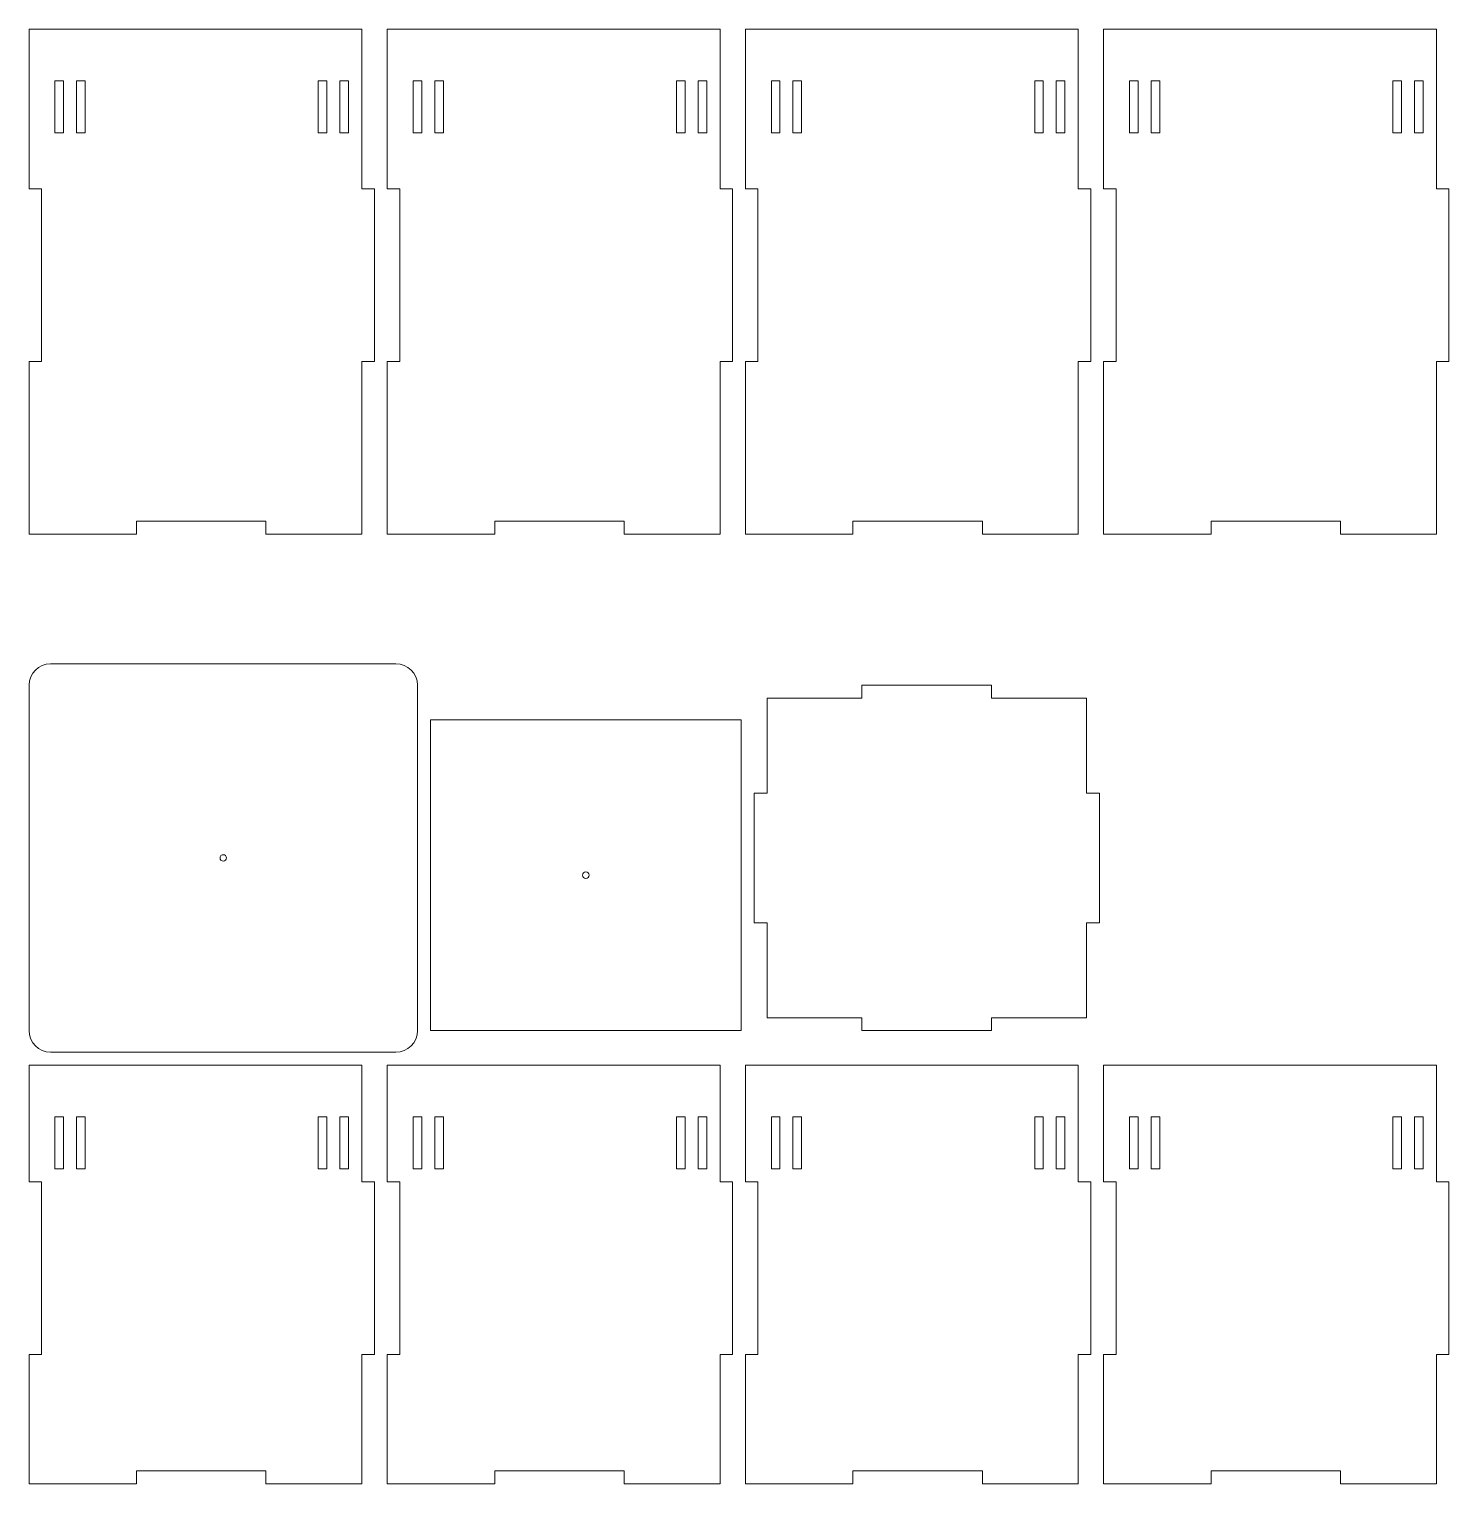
# Model space of a CAD drawing. Header units: millimetres. Extents: x -1461 to 1461, y -779 to 779.
# Drawn here: x 448.9 to 777.9, y 89.1 to 426.1 of the extents above; entities that cross this region are included whole.
import ezdxf

# ---------------------------------------------------------------- set-up
doc = ezdxf.new("R2010")
doc.units = ezdxf.units.MM
doc.header["$MEASUREMENT"] = 0
doc.layers.add('Camada 1', color=7, linetype='Continuous')

msp = doc.modelspace()

# ---------------------------------------------------------------- linework, layer by layer
at = {"layer": 'Camada 1', "color": 250, "lineweight": 20}
for points, knots in [([(448.8606, 309.0572), (448.8606, 309.0572), (473.748, 309.0572), (473.748, 309.0572), (473.748, 309.0572), (473.748, 309.0572), (473.748, 312.0572), (473.748, 312.0572), (473.748, 312.0572), (473.748, 312.0572), (503.7479, 312.0572), (503.7479, 312.0572), (503.7479, 312.0572), (503.7479, 312.0572), (503.7479, 309.0572), (503.7479, 309.0572), (503.7479, 309.0572), (503.7479, 309.0572), (525.973, 309.0572), (525.973, 309.0572), (525.973, 309.0572), (525.973, 309.0572), (525.973, 349.0572), (525.973, 349.0572), (525.973, 349.0572), (525.973, 349.0572), (528.8605, 349.0572), (528.8605, 349.0572), (528.8605, 349.0572), (528.8605, 349.0572), (528.8605, 389.0571), (528.8605, 389.0571), (528.8605, 389.0571), (528.8605, 389.0571), (525.973, 389.0571), (525.973, 389.0571), (525.973, 389.0571), (525.973, 389.0571), (525.973, 426.0571), (525.973, 426.0571), (525.973, 426.0571), (525.973, 426.0571), (448.8606, 426.0571), (448.8606, 426.0571), (448.8606, 426.0571), (448.8606, 426.0571), (448.8606, 389.0571), (448.8606, 389.0571), (448.8606, 389.0571), (448.8606, 389.0571), (451.7481, 389.0571), (451.7481, 389.0571), (451.7481, 389.0571), (451.7481, 389.0571), (451.7481, 349.0572), (451.7481, 349.0572), (451.7481, 349.0572), (451.7481, 349.0572), (448.8606, 349.0572), (448.8606, 349.0572), (448.8606, 349.0572), (448.8606, 349.0572), (448.8606, 309.0572), (448.8606, 309.0572)], [0, 0, 0, 0, 0.05882353, 0.05882353, 0.05882353, 0.05882353, 0.11764706, 0.11764706, 0.11764706, 0.11764706, 0.17647059, 0.17647059, 0.17647059, 0.17647059, 0.23529412, 0.23529412, 0.23529412, 0.23529412, 0.29411765, 0.29411765, 0.29411765, 0.29411765, 0.35294118, 0.35294118, 0.35294118, 0.35294118, 0.41176471, 0.41176471, 0.41176471, 0.41176471, 0.47058824, 0.47058824, 0.47058824, 0.47058824, 0.52941176, 0.52941176, 0.52941176, 0.52941176, 0.58823529, 0.58823529, 0.58823529, 0.58823529, 0.64705882, 0.64705882, 0.64705882, 0.64705882, 0.70588235, 0.70588235, 0.70588235, 0.70588235, 0.76470588, 0.76470588, 0.76470588, 0.76470588, 0.82352941, 0.82352941, 0.82352941, 0.82352941, 0.88235294, 0.88235294, 0.88235294, 0.88235294, 1, 1, 1, 1]), ([(531.8605, 309.0572), (531.8605, 309.0572), (556.7479, 309.0572), (556.7479, 309.0572), (556.7479, 309.0572), (556.7479, 309.0572), (556.7479, 312.0572), (556.7479, 312.0572), (556.7479, 312.0572), (556.7479, 312.0572), (586.7478, 312.0572), (586.7478, 312.0572), (586.7478, 312.0572), (586.7478, 312.0572), (586.7478, 309.0572), (586.7478, 309.0572), (586.7478, 309.0572), (586.7478, 309.0572), (608.9729, 309.0572), (608.9729, 309.0572), (608.9729, 309.0572), (608.9729, 309.0572), (608.9729, 349.0572), (608.9729, 349.0572), (608.9729, 349.0572), (608.9729, 349.0572), (611.8604, 349.0572), (611.8604, 349.0572), (611.8604, 349.0572), (611.8604, 349.0572), (611.8604, 389.0571), (611.8604, 389.0571), (611.8604, 389.0571), (611.8604, 389.0571), (608.9729, 389.0571), (608.9729, 389.0571), (608.9729, 389.0571), (608.9729, 389.0571), (608.9729, 426.0571), (608.9729, 426.0571), (608.9729, 426.0571), (608.9729, 426.0571), (531.8605, 426.0571), (531.8605, 426.0571), (531.8605, 426.0571), (531.8605, 426.0571), (531.8605, 389.0571), (531.8605, 389.0571), (531.8605, 389.0571), (531.8605, 389.0571), (534.748, 389.0571), (534.748, 389.0571), (534.748, 389.0571), (534.748, 389.0571), (534.748, 349.0572), (534.748, 349.0572), (534.748, 349.0572), (534.748, 349.0572), (531.8605, 349.0572), (531.8605, 349.0572), (531.8605, 349.0572), (531.8605, 349.0572), (531.8605, 309.0572), (531.8605, 309.0572)], [0, 0, 0, 0, 0.05882353, 0.05882353, 0.05882353, 0.05882353, 0.11764706, 0.11764706, 0.11764706, 0.11764706, 0.17647059, 0.17647059, 0.17647059, 0.17647059, 0.23529412, 0.23529412, 0.23529412, 0.23529412, 0.29411765, 0.29411765, 0.29411765, 0.29411765, 0.35294118, 0.35294118, 0.35294118, 0.35294118, 0.41176471, 0.41176471, 0.41176471, 0.41176471, 0.47058824, 0.47058824, 0.47058824, 0.47058824, 0.52941176, 0.52941176, 0.52941176, 0.52941176, 0.58823529, 0.58823529, 0.58823529, 0.58823529, 0.64705882, 0.64705882, 0.64705882, 0.64705882, 0.70588235, 0.70588235, 0.70588235, 0.70588235, 0.76470588, 0.76470588, 0.76470588, 0.76470588, 0.82352941, 0.82352941, 0.82352941, 0.82352941, 0.88235294, 0.88235294, 0.88235294, 0.88235294, 1, 1, 1, 1]), ([(614.8604, 309.0572), (614.8604, 309.0572), (639.7478, 309.0572), (639.7478, 309.0572), (639.7478, 309.0572), (639.7478, 309.0572), (639.7478, 312.0572), (639.7478, 312.0572), (639.7478, 312.0572), (639.7478, 312.0572), (669.7477, 312.0572), (669.7477, 312.0572), (669.7477, 312.0572), (669.7477, 312.0572), (669.7477, 309.0572), (669.7477, 309.0572), (669.7477, 309.0572), (669.7477, 309.0572), (691.9728, 309.0572), (691.9728, 309.0572), (691.9728, 309.0572), (691.9728, 309.0572), (691.9728, 349.0572), (691.9728, 349.0572), (691.9728, 349.0572), (691.9728, 349.0572), (694.8603, 349.0572), (694.8603, 349.0572), (694.8603, 349.0572), (694.8603, 349.0572), (694.8603, 389.0571), (694.8603, 389.0571), (694.8603, 389.0571), (694.8603, 389.0571), (691.9728, 389.0571), (691.9728, 389.0571), (691.9728, 389.0571), (691.9728, 389.0571), (691.9728, 426.0571), (691.9728, 426.0571), (691.9728, 426.0571), (691.9728, 426.0571), (614.8604, 426.0571), (614.8604, 426.0571), (614.8604, 426.0571), (614.8604, 426.0571), (614.8604, 389.0571), (614.8604, 389.0571), (614.8604, 389.0571), (614.8604, 389.0571), (617.7479, 389.0571), (617.7479, 389.0571), (617.7479, 389.0571), (617.7479, 389.0571), (617.7479, 349.0572), (617.7479, 349.0572), (617.7479, 349.0572), (617.7479, 349.0572), (614.8604, 349.0572), (614.8604, 349.0572), (614.8604, 349.0572), (614.8604, 349.0572), (614.8604, 309.0572), (614.8604, 309.0572)], [0, 0, 0, 0, 0.05882353, 0.05882353, 0.05882353, 0.05882353, 0.11764706, 0.11764706, 0.11764706, 0.11764706, 0.17647059, 0.17647059, 0.17647059, 0.17647059, 0.23529412, 0.23529412, 0.23529412, 0.23529412, 0.29411765, 0.29411765, 0.29411765, 0.29411765, 0.35294118, 0.35294118, 0.35294118, 0.35294118, 0.41176471, 0.41176471, 0.41176471, 0.41176471, 0.47058824, 0.47058824, 0.47058824, 0.47058824, 0.52941176, 0.52941176, 0.52941176, 0.52941176, 0.58823529, 0.58823529, 0.58823529, 0.58823529, 0.64705882, 0.64705882, 0.64705882, 0.64705882, 0.70588235, 0.70588235, 0.70588235, 0.70588235, 0.76470588, 0.76470588, 0.76470588, 0.76470588, 0.82352941, 0.82352941, 0.82352941, 0.82352941, 0.88235294, 0.88235294, 0.88235294, 0.88235294, 1, 1, 1, 1]), ([(697.8603, 309.0572), (697.8603, 309.0572), (722.7477, 309.0572), (722.7477, 309.0572), (722.7477, 309.0572), (722.7477, 309.0572), (722.7477, 312.0572), (722.7477, 312.0572), (722.7477, 312.0572), (722.7477, 312.0572), (752.7476, 312.0572), (752.7476, 312.0572), (752.7476, 312.0572), (752.7476, 312.0572), (752.7476, 309.0572), (752.7476, 309.0572), (752.7476, 309.0572), (752.7476, 309.0572), (774.9727, 309.0572), (774.9727, 309.0572), (774.9727, 309.0572), (774.9727, 309.0572), (774.9727, 349.0572), (774.9727, 349.0572), (774.9727, 349.0572), (774.9727, 349.0572), (777.8602, 349.0572), (777.8602, 349.0572), (777.8602, 349.0572), (777.8602, 349.0572), (777.8602, 389.0571), (777.8602, 389.0571), (777.8602, 389.0571), (777.8602, 389.0571), (774.9727, 389.0571), (774.9727, 389.0571), (774.9727, 389.0571), (774.9727, 389.0571), (774.9727, 426.0571), (774.9727, 426.0571), (774.9727, 426.0571), (774.9727, 426.0571), (697.8603, 426.0571), (697.8603, 426.0571), (697.8603, 426.0571), (697.8603, 426.0571), (697.8603, 389.0571), (697.8603, 389.0571), (697.8603, 389.0571), (697.8603, 389.0571), (700.7478, 389.0571), (700.7478, 389.0571), (700.7478, 389.0571), (700.7478, 389.0571), (700.7478, 349.0572), (700.7478, 349.0572), (700.7478, 349.0572), (700.7478, 349.0572), (697.8603, 349.0572), (697.8603, 349.0572), (697.8603, 349.0572), (697.8603, 349.0572), (697.8603, 309.0572), (697.8603, 309.0572)], [0, 0, 0, 0, 0.05882353, 0.05882353, 0.05882353, 0.05882353, 0.11764706, 0.11764706, 0.11764706, 0.11764706, 0.17647059, 0.17647059, 0.17647059, 0.17647059, 0.23529412, 0.23529412, 0.23529412, 0.23529412, 0.29411765, 0.29411765, 0.29411765, 0.29411765, 0.35294118, 0.35294118, 0.35294118, 0.35294118, 0.41176471, 0.41176471, 0.41176471, 0.41176471, 0.47058824, 0.47058824, 0.47058824, 0.47058824, 0.52941176, 0.52941176, 0.52941176, 0.52941176, 0.58823529, 0.58823529, 0.58823529, 0.58823529, 0.64705882, 0.64705882, 0.64705882, 0.64705882, 0.70588235, 0.70588235, 0.70588235, 0.70588235, 0.76470588, 0.76470588, 0.76470588, 0.76470588, 0.82352941, 0.82352941, 0.82352941, 0.82352941, 0.88235294, 0.88235294, 0.88235294, 0.88235294, 1, 1, 1, 1]), ([(454.8606, 414.0571), (454.8606, 414.0571), (456.8606, 414.0571), (456.8606, 414.0571), (456.8606, 414.0571), (456.8606, 414.0571), (456.8606, 402.0571), (456.8606, 402.0571), (456.8606, 402.0571), (456.8606, 402.0571), (454.8606, 402.0571), (454.8606, 402.0571), (454.8606, 402.0571), (454.8606, 402.0571), (454.8606, 414.0571), (454.8606, 414.0571)], [0, 0, 0, 0, 0.2, 0.2, 0.2, 0.2, 0.4, 0.4, 0.4, 0.4, 0.6, 0.6, 0.6, 0.6, 1, 1, 1, 1]), ([(459.8606, 414.0571), (459.8606, 414.0571), (461.8606, 414.0571), (461.8606, 414.0571), (461.8606, 414.0571), (461.8606, 414.0571), (461.8606, 402.0571), (461.8606, 402.0571), (461.8606, 402.0571), (461.8606, 402.0571), (459.8606, 402.0571), (459.8606, 402.0571), (459.8606, 402.0571), (459.8606, 402.0571), (459.8606, 414.0571), (459.8606, 414.0571)], [0, 0, 0, 0, 0.2, 0.2, 0.2, 0.2, 0.4, 0.4, 0.4, 0.4, 0.6, 0.6, 0.6, 0.6, 1, 1, 1, 1]), ([(515.873, 414.0571), (515.873, 414.0571), (517.873, 414.0571), (517.873, 414.0571), (517.873, 414.0571), (517.873, 414.0571), (517.873, 402.0571), (517.873, 402.0571), (517.873, 402.0571), (517.873, 402.0571), (515.873, 402.0571), (515.873, 402.0571), (515.873, 402.0571), (515.873, 402.0571), (515.873, 414.0571), (515.873, 414.0571)], [0, 0, 0, 0, 0.2, 0.2, 0.2, 0.2, 0.4, 0.4, 0.4, 0.4, 0.6, 0.6, 0.6, 0.6, 1, 1, 1, 1]), ([(520.873, 414.0571), (520.873, 414.0571), (522.873, 414.0571), (522.873, 414.0571), (522.873, 414.0571), (522.873, 414.0571), (522.873, 402.0571), (522.873, 402.0571), (522.873, 402.0571), (522.873, 402.0571), (520.873, 402.0571), (520.873, 402.0571), (520.873, 402.0571), (520.873, 402.0571), (520.873, 414.0571), (520.873, 414.0571)], [0, 0, 0, 0, 0.2, 0.2, 0.2, 0.2, 0.4, 0.4, 0.4, 0.4, 0.6, 0.6, 0.6, 0.6, 1, 1, 1, 1]), ([(537.8605, 414.0571), (537.8605, 414.0571), (539.8605, 414.0571), (539.8605, 414.0571), (539.8605, 414.0571), (539.8605, 414.0571), (539.8605, 402.0571), (539.8605, 402.0571), (539.8605, 402.0571), (539.8605, 402.0571), (537.8605, 402.0571), (537.8605, 402.0571), (537.8605, 402.0571), (537.8605, 402.0571), (537.8605, 414.0571), (537.8605, 414.0571)], [0, 0, 0, 0, 0.2, 0.2, 0.2, 0.2, 0.4, 0.4, 0.4, 0.4, 0.6, 0.6, 0.6, 0.6, 1, 1, 1, 1]), ([(542.8605, 414.0571), (542.8605, 414.0571), (544.8605, 414.0571), (544.8605, 414.0571), (544.8605, 414.0571), (544.8605, 414.0571), (544.8605, 402.0571), (544.8605, 402.0571), (544.8605, 402.0571), (544.8605, 402.0571), (542.8605, 402.0571), (542.8605, 402.0571), (542.8605, 402.0571), (542.8605, 402.0571), (542.8605, 414.0571), (542.8605, 414.0571)], [0, 0, 0, 0, 0.2, 0.2, 0.2, 0.2, 0.4, 0.4, 0.4, 0.4, 0.6, 0.6, 0.6, 0.6, 1, 1, 1, 1]), ([(598.8729, 414.0571), (598.8729, 414.0571), (600.8729, 414.0571), (600.8729, 414.0571), (600.8729, 414.0571), (600.8729, 414.0571), (600.8729, 402.0571), (600.8729, 402.0571), (600.8729, 402.0571), (600.8729, 402.0571), (598.8729, 402.0571), (598.8729, 402.0571), (598.8729, 402.0571), (598.8729, 402.0571), (598.8729, 414.0571), (598.8729, 414.0571)], [0, 0, 0, 0, 0.2, 0.2, 0.2, 0.2, 0.4, 0.4, 0.4, 0.4, 0.6, 0.6, 0.6, 0.6, 1, 1, 1, 1]), ([(603.8729, 414.0571), (603.8729, 414.0571), (605.8729, 414.0571), (605.8729, 414.0571), (605.8729, 414.0571), (605.8729, 414.0571), (605.8729, 402.0571), (605.8729, 402.0571), (605.8729, 402.0571), (605.8729, 402.0571), (603.8729, 402.0571), (603.8729, 402.0571), (603.8729, 402.0571), (603.8729, 402.0571), (603.8729, 414.0571), (603.8729, 414.0571)], [0, 0, 0, 0, 0.2, 0.2, 0.2, 0.2, 0.4, 0.4, 0.4, 0.4, 0.6, 0.6, 0.6, 0.6, 1, 1, 1, 1]), ([(620.8604, 414.0571), (620.8604, 414.0571), (622.8604, 414.0571), (622.8604, 414.0571), (622.8604, 414.0571), (622.8604, 414.0571), (622.8604, 402.0571), (622.8604, 402.0571), (622.8604, 402.0571), (622.8604, 402.0571), (620.8604, 402.0571), (620.8604, 402.0571), (620.8604, 402.0571), (620.8604, 402.0571), (620.8604, 414.0571), (620.8604, 414.0571)], [0, 0, 0, 0, 0.2, 0.2, 0.2, 0.2, 0.4, 0.4, 0.4, 0.4, 0.6, 0.6, 0.6, 0.6, 1, 1, 1, 1]), ([(625.8604, 414.0571), (625.8604, 414.0571), (627.8604, 414.0571), (627.8604, 414.0571), (627.8604, 414.0571), (627.8604, 414.0571), (627.8604, 402.0571), (627.8604, 402.0571), (627.8604, 402.0571), (627.8604, 402.0571), (625.8604, 402.0571), (625.8604, 402.0571), (625.8604, 402.0571), (625.8604, 402.0571), (625.8604, 414.0571), (625.8604, 414.0571)], [0, 0, 0, 0, 0.2, 0.2, 0.2, 0.2, 0.4, 0.4, 0.4, 0.4, 0.6, 0.6, 0.6, 0.6, 1, 1, 1, 1]), ([(681.8728, 414.0571), (681.8728, 414.0571), (683.8728, 414.0571), (683.8728, 414.0571), (683.8728, 414.0571), (683.8728, 414.0571), (683.8728, 402.0571), (683.8728, 402.0571), (683.8728, 402.0571), (683.8728, 402.0571), (681.8728, 402.0571), (681.8728, 402.0571), (681.8728, 402.0571), (681.8728, 402.0571), (681.8728, 414.0571), (681.8728, 414.0571)], [0, 0, 0, 0, 0.2, 0.2, 0.2, 0.2, 0.4, 0.4, 0.4, 0.4, 0.6, 0.6, 0.6, 0.6, 1, 1, 1, 1]), ([(686.8728, 414.0571), (686.8728, 414.0571), (688.8728, 414.0571), (688.8728, 414.0571), (688.8728, 414.0571), (688.8728, 414.0571), (688.8728, 402.0571), (688.8728, 402.0571), (688.8728, 402.0571), (688.8728, 402.0571), (686.8728, 402.0571), (686.8728, 402.0571), (686.8728, 402.0571), (686.8728, 402.0571), (686.8728, 414.0571), (686.8728, 414.0571)], [0, 0, 0, 0, 0.2, 0.2, 0.2, 0.2, 0.4, 0.4, 0.4, 0.4, 0.6, 0.6, 0.6, 0.6, 1, 1, 1, 1]), ([(703.8603, 414.0571), (703.8603, 414.0571), (705.8603, 414.0571), (705.8603, 414.0571), (705.8603, 414.0571), (705.8603, 414.0571), (705.8603, 402.0571), (705.8603, 402.0571), (705.8603, 402.0571), (705.8603, 402.0571), (703.8603, 402.0571), (703.8603, 402.0571), (703.8603, 402.0571), (703.8603, 402.0571), (703.8603, 414.0571), (703.8603, 414.0571)], [0, 0, 0, 0, 0.2, 0.2, 0.2, 0.2, 0.4, 0.4, 0.4, 0.4, 0.6, 0.6, 0.6, 0.6, 1, 1, 1, 1]), ([(708.8603, 414.0571), (708.8603, 414.0571), (710.8603, 414.0571), (710.8603, 414.0571), (710.8603, 414.0571), (710.8603, 414.0571), (710.8603, 402.0571), (710.8603, 402.0571), (710.8603, 402.0571), (710.8603, 402.0571), (708.8603, 402.0571), (708.8603, 402.0571), (708.8603, 402.0571), (708.8603, 402.0571), (708.8603, 414.0571), (708.8603, 414.0571)], [0, 0, 0, 0, 0.2, 0.2, 0.2, 0.2, 0.4, 0.4, 0.4, 0.4, 0.6, 0.6, 0.6, 0.6, 1, 1, 1, 1]), ([(764.8727, 414.0571), (764.8727, 414.0571), (766.8727, 414.0571), (766.8727, 414.0571), (766.8727, 414.0571), (766.8727, 414.0571), (766.8727, 402.0571), (766.8727, 402.0571), (766.8727, 402.0571), (766.8727, 402.0571), (764.8727, 402.0571), (764.8727, 402.0571), (764.8727, 402.0571), (764.8727, 402.0571), (764.8727, 414.0571), (764.8727, 414.0571)], [0, 0, 0, 0, 0.2, 0.2, 0.2, 0.2, 0.4, 0.4, 0.4, 0.4, 0.6, 0.6, 0.6, 0.6, 1, 1, 1, 1]), ([(769.8727, 414.0571), (769.8727, 414.0571), (771.8727, 414.0571), (771.8727, 414.0571), (771.8727, 414.0571), (771.8727, 414.0571), (771.8727, 402.0571), (771.8727, 402.0571), (771.8727, 402.0571), (771.8727, 402.0571), (769.8727, 402.0571), (769.8727, 402.0571), (769.8727, 402.0571), (769.8727, 402.0571), (769.8727, 414.0571), (769.8727, 414.0571)], [0, 0, 0, 0, 0.2, 0.2, 0.2, 0.2, 0.4, 0.4, 0.4, 0.4, 0.6, 0.6, 0.6, 0.6, 1, 1, 1, 1]), ([(453.8605, 279.0572), (453.8605, 279.0572), (533.8607, 279.0572), (533.8607, 279.0572), (533.8607, 279.0572), (536.6106, 279.0572), (538.8606, 276.8072), (538.8606, 274.0573), (538.8606, 274.0573), (538.8606, 274.0573), (538.8606, 194.0571), (538.8606, 194.0571), (538.8606, 194.0571), (538.8606, 191.3072), (536.6106, 189.0572), (533.8607, 189.0572), (533.8607, 189.0572), (533.8607, 189.0572), (453.8605, 189.0572), (453.8605, 189.0572), (453.8605, 189.0572), (451.1106, 189.0572), (448.8606, 191.3072), (448.8606, 194.0571), (448.8606, 194.0571), (448.8606, 194.0571), (448.8606, 274.0573), (448.8606, 274.0573), (448.8606, 274.0573), (448.8606, 276.8072), (451.1106, 279.0572), (453.8605, 279.0572)], [0, 0, 0, 0, 0.11111111, 0.11111111, 0.11111111, 0.11111111, 0.22222222, 0.22222222, 0.22222222, 0.22222222, 0.33333333, 0.33333333, 0.33333333, 0.33333333, 0.44444444, 0.44444444, 0.44444444, 0.44444444, 0.55555556, 0.55555556, 0.55555556, 0.55555556, 0.66666667, 0.66666667, 0.66666667, 0.66666667, 0.77777778, 0.77777778, 0.77777778, 0.77777778, 1, 1, 1, 1]), ([(619.8606, 271.0571), (619.8606, 271.0571), (641.8605, 271.0571), (641.8605, 271.0571), (641.8605, 271.0571), (641.8605, 271.0571), (641.8605, 274.0571), (641.8605, 274.0571), (641.8605, 274.0571), (641.8605, 274.0571), (671.8605, 274.0571), (671.8605, 274.0571), (671.8605, 274.0571), (671.8605, 274.0571), (671.8605, 271.0571), (671.8605, 271.0571), (671.8605, 271.0571), (671.8605, 271.0571), (693.8606, 271.0571), (693.8606, 271.0571), (693.8606, 271.0571), (693.8606, 271.0571), (693.8606, 249.0572), (693.8606, 249.0572), (693.8606, 249.0572), (693.8606, 249.0572), (696.8606, 249.0572), (696.8606, 249.0572), (696.8606, 249.0572), (696.8606, 249.0572), (696.8606, 219.0572), (696.8606, 219.0572), (696.8606, 219.0572), (696.8606, 219.0572), (693.8606, 219.0572), (693.8606, 219.0572), (693.8606, 219.0572), (693.8606, 219.0572), (693.8606, 197.0571), (693.8606, 197.0571), (693.8606, 197.0571), (693.8606, 197.0571), (671.8607, 197.0571), (671.8607, 197.0571), (671.8607, 197.0571), (671.8607, 197.0571), (671.8607, 194.0571), (671.8607, 194.0571), (671.8607, 194.0571), (671.8607, 194.0571), (641.8607, 194.0571), (641.8607, 194.0571), (641.8607, 194.0571), (641.8607, 194.0571), (641.8607, 197.0571), (641.8607, 197.0571), (641.8607, 197.0571), (641.8607, 197.0571), (619.8606, 197.0571), (619.8606, 197.0571), (619.8606, 197.0571), (619.8606, 197.0571), (619.8606, 219.057), (619.8606, 219.057), (619.8606, 219.057), (619.8606, 219.057), (616.8606, 219.057), (616.8606, 219.057), (616.8606, 219.057), (616.8606, 219.057), (616.8606, 249.057), (616.8606, 249.057), (616.8606, 249.057), (616.8606, 249.057), (619.8606, 249.057), (619.8606, 249.057), (619.8606, 249.057), (619.8606, 249.057), (619.8606, 271.0571), (619.8606, 271.0571)], [0, 0, 0, 0, 0.04761905, 0.04761905, 0.04761905, 0.04761905, 0.0952381, 0.0952381, 0.0952381, 0.0952381, 0.14285714, 0.14285714, 0.14285714, 0.14285714, 0.19047619, 0.19047619, 0.19047619, 0.19047619, 0.23809524, 0.23809524, 0.23809524, 0.23809524, 0.28571429, 0.28571429, 0.28571429, 0.28571429, 0.33333333, 0.33333333, 0.33333333, 0.33333333, 0.38095238, 0.38095238, 0.38095238, 0.38095238, 0.42857143, 0.42857143, 0.42857143, 0.42857143, 0.47619048, 0.47619048, 0.47619048, 0.47619048, 0.52380952, 0.52380952, 0.52380952, 0.52380952, 0.57142857, 0.57142857, 0.57142857, 0.57142857, 0.61904762, 0.61904762, 0.61904762, 0.61904762, 0.66666667, 0.66666667, 0.66666667, 0.66666667, 0.71428571, 0.71428571, 0.71428571, 0.71428571, 0.76190476, 0.76190476, 0.76190476, 0.76190476, 0.80952381, 0.80952381, 0.80952381, 0.80952381, 0.85714286, 0.85714286, 0.85714286, 0.85714286, 0.9047619, 0.9047619, 0.9047619, 0.9047619, 1, 1, 1, 1]), ([(541.8606, 266.0571), (541.8606, 266.0571), (613.8606, 266.0571), (613.8606, 266.0571), (613.8606, 266.0571), (613.8606, 266.0571), (613.8606, 194.0571), (613.8606, 194.0571), (613.8606, 194.0571), (613.8606, 194.0571), (541.8606, 194.0571), (541.8606, 194.0571), (541.8606, 194.0571), (541.8606, 194.0571), (541.8606, 266.0571), (541.8606, 266.0571)], [0, 0, 0, 0, 0.2, 0.2, 0.2, 0.2, 0.4, 0.4, 0.4, 0.4, 0.6, 0.6, 0.6, 0.6, 1, 1, 1, 1]), ([(493.8606, 234.8072), (494.2748, 234.8072), (494.6106, 234.4714), (494.6106, 234.0572), (494.6106, 234.0572), (494.6106, 233.643), (494.2748, 233.3072), (493.8606, 233.3072), (493.8606, 233.3072), (493.4464, 233.3072), (493.1106, 233.643), (493.1106, 234.0572), (493.1106, 234.0572), (493.1106, 234.4714), (493.4464, 234.8072), (493.8606, 234.8072)], [0, 0, 0, 0, 0.2, 0.2, 0.2, 0.2, 0.4, 0.4, 0.4, 0.4, 0.6, 0.6, 0.6, 0.6, 1, 1, 1, 1]), ([(577.8606, 230.8071), (578.2748, 230.8071), (578.6106, 230.4713), (578.6106, 230.0571), (578.6106, 230.0571), (578.6106, 229.6429), (578.2748, 229.3071), (577.8606, 229.3071), (577.8606, 229.3071), (577.4464, 229.3071), (577.1106, 229.6429), (577.1106, 230.0571), (577.1106, 230.0571), (577.1106, 230.4713), (577.4464, 230.8071), (577.8606, 230.8071)], [0, 0, 0, 0, 0.2, 0.2, 0.2, 0.2, 0.4, 0.4, 0.4, 0.4, 0.6, 0.6, 0.6, 0.6, 1, 1, 1, 1]), ([(473.748, 92.0573), (473.748, 92.0573), (503.7479, 92.0573), (503.7479, 92.0573), (503.7479, 92.0573), (503.7479, 92.0573), (503.7479, 89.0573), (503.7479, 89.0573), (503.7479, 89.0573), (503.7479, 89.0573), (525.973, 89.0573), (525.973, 89.0573), (525.973, 89.0573), (525.973, 89.0573), (525.973, 119.0573), (525.973, 119.0573), (525.973, 119.0573), (525.973, 119.0573), (528.8605, 119.0573), (528.8605, 119.0573), (528.8605, 119.0573), (528.8605, 119.0573), (528.8605, 159.0572), (528.8605, 159.0572), (528.8605, 159.0572), (528.8605, 159.0572), (525.973, 159.0572), (525.973, 159.0572), (525.973, 159.0572), (525.973, 159.0572), (525.973, 186.0572), (525.973, 186.0572), (525.973, 186.0572), (525.973, 186.0572), (448.8606, 186.0572), (448.8606, 186.0572), (448.8606, 186.0572), (448.8606, 186.0572), (448.8606, 159.0572), (448.8606, 159.0572), (448.8606, 159.0572), (448.8606, 159.0572), (451.7481, 159.0572), (451.7481, 159.0572), (451.7481, 159.0572), (451.7481, 159.0572), (451.7481, 119.0573), (451.7481, 119.0573), (451.7481, 119.0573), (451.7481, 119.0573), (448.8606, 119.0573), (448.8606, 119.0573), (448.8606, 119.0573), (448.8606, 119.0573), (448.8606, 89.0573), (448.8606, 89.0573), (448.8606, 89.0573), (448.8606, 89.0573), (473.748, 89.0573), (473.748, 89.0573), (473.748, 89.0573), (473.748, 89.0573), (473.748, 92.0573), (473.748, 92.0573)], [0, 0, 0, 0, 0.05882353, 0.05882353, 0.05882353, 0.05882353, 0.11764706, 0.11764706, 0.11764706, 0.11764706, 0.17647059, 0.17647059, 0.17647059, 0.17647059, 0.23529412, 0.23529412, 0.23529412, 0.23529412, 0.29411765, 0.29411765, 0.29411765, 0.29411765, 0.35294118, 0.35294118, 0.35294118, 0.35294118, 0.41176471, 0.41176471, 0.41176471, 0.41176471, 0.47058824, 0.47058824, 0.47058824, 0.47058824, 0.52941176, 0.52941176, 0.52941176, 0.52941176, 0.58823529, 0.58823529, 0.58823529, 0.58823529, 0.64705882, 0.64705882, 0.64705882, 0.64705882, 0.70588235, 0.70588235, 0.70588235, 0.70588235, 0.76470588, 0.76470588, 0.76470588, 0.76470588, 0.82352941, 0.82352941, 0.82352941, 0.82352941, 0.88235294, 0.88235294, 0.88235294, 0.88235294, 1, 1, 1, 1]), ([(556.7479, 92.0573), (556.7479, 92.0573), (586.7478, 92.0573), (586.7478, 92.0573), (586.7478, 92.0573), (586.7478, 92.0573), (586.7478, 89.0573), (586.7478, 89.0573), (586.7478, 89.0573), (586.7478, 89.0573), (608.9729, 89.0573), (608.9729, 89.0573), (608.9729, 89.0573), (608.9729, 89.0573), (608.9729, 119.0573), (608.9729, 119.0573), (608.9729, 119.0573), (608.9729, 119.0573), (611.8604, 119.0573), (611.8604, 119.0573), (611.8604, 119.0573), (611.8604, 119.0573), (611.8604, 159.0572), (611.8604, 159.0572), (611.8604, 159.0572), (611.8604, 159.0572), (608.9729, 159.0572), (608.9729, 159.0572), (608.9729, 159.0572), (608.9729, 159.0572), (608.9729, 186.0572), (608.9729, 186.0572), (608.9729, 186.0572), (608.9729, 186.0572), (531.8605, 186.0572), (531.8605, 186.0572), (531.8605, 186.0572), (531.8605, 186.0572), (531.8605, 159.0572), (531.8605, 159.0572), (531.8605, 159.0572), (531.8605, 159.0572), (534.748, 159.0572), (534.748, 159.0572), (534.748, 159.0572), (534.748, 159.0572), (534.748, 119.0573), (534.748, 119.0573), (534.748, 119.0573), (534.748, 119.0573), (531.8605, 119.0573), (531.8605, 119.0573), (531.8605, 119.0573), (531.8605, 119.0573), (531.8605, 89.0573), (531.8605, 89.0573), (531.8605, 89.0573), (531.8605, 89.0573), (556.7479, 89.0573), (556.7479, 89.0573), (556.7479, 89.0573), (556.7479, 89.0573), (556.7479, 92.0573), (556.7479, 92.0573)], [0, 0, 0, 0, 0.05882353, 0.05882353, 0.05882353, 0.05882353, 0.11764706, 0.11764706, 0.11764706, 0.11764706, 0.17647059, 0.17647059, 0.17647059, 0.17647059, 0.23529412, 0.23529412, 0.23529412, 0.23529412, 0.29411765, 0.29411765, 0.29411765, 0.29411765, 0.35294118, 0.35294118, 0.35294118, 0.35294118, 0.41176471, 0.41176471, 0.41176471, 0.41176471, 0.47058824, 0.47058824, 0.47058824, 0.47058824, 0.52941176, 0.52941176, 0.52941176, 0.52941176, 0.58823529, 0.58823529, 0.58823529, 0.58823529, 0.64705882, 0.64705882, 0.64705882, 0.64705882, 0.70588235, 0.70588235, 0.70588235, 0.70588235, 0.76470588, 0.76470588, 0.76470588, 0.76470588, 0.82352941, 0.82352941, 0.82352941, 0.82352941, 0.88235294, 0.88235294, 0.88235294, 0.88235294, 1, 1, 1, 1]), ([(639.7478, 92.0573), (639.7478, 92.0573), (669.7477, 92.0573), (669.7477, 92.0573), (669.7477, 92.0573), (669.7477, 92.0573), (669.7477, 89.0573), (669.7477, 89.0573), (669.7477, 89.0573), (669.7477, 89.0573), (691.9728, 89.0573), (691.9728, 89.0573), (691.9728, 89.0573), (691.9728, 89.0573), (691.9728, 119.0573), (691.9728, 119.0573), (691.9728, 119.0573), (691.9728, 119.0573), (694.8603, 119.0573), (694.8603, 119.0573), (694.8603, 119.0573), (694.8603, 119.0573), (694.8603, 159.0572), (694.8603, 159.0572), (694.8603, 159.0572), (694.8603, 159.0572), (691.9728, 159.0572), (691.9728, 159.0572), (691.9728, 159.0572), (691.9728, 159.0572), (691.9728, 186.0572), (691.9728, 186.0572), (691.9728, 186.0572), (691.9728, 186.0572), (614.8604, 186.0572), (614.8604, 186.0572), (614.8604, 186.0572), (614.8604, 186.0572), (614.8604, 159.0572), (614.8604, 159.0572), (614.8604, 159.0572), (614.8604, 159.0572), (617.7479, 159.0572), (617.7479, 159.0572), (617.7479, 159.0572), (617.7479, 159.0572), (617.7479, 119.0573), (617.7479, 119.0573), (617.7479, 119.0573), (617.7479, 119.0573), (614.8604, 119.0573), (614.8604, 119.0573), (614.8604, 119.0573), (614.8604, 119.0573), (614.8604, 89.0573), (614.8604, 89.0573), (614.8604, 89.0573), (614.8604, 89.0573), (639.7478, 89.0573), (639.7478, 89.0573), (639.7478, 89.0573), (639.7478, 89.0573), (639.7478, 92.0573), (639.7478, 92.0573)], [0, 0, 0, 0, 0.05882353, 0.05882353, 0.05882353, 0.05882353, 0.11764706, 0.11764706, 0.11764706, 0.11764706, 0.17647059, 0.17647059, 0.17647059, 0.17647059, 0.23529412, 0.23529412, 0.23529412, 0.23529412, 0.29411765, 0.29411765, 0.29411765, 0.29411765, 0.35294118, 0.35294118, 0.35294118, 0.35294118, 0.41176471, 0.41176471, 0.41176471, 0.41176471, 0.47058824, 0.47058824, 0.47058824, 0.47058824, 0.52941176, 0.52941176, 0.52941176, 0.52941176, 0.58823529, 0.58823529, 0.58823529, 0.58823529, 0.64705882, 0.64705882, 0.64705882, 0.64705882, 0.70588235, 0.70588235, 0.70588235, 0.70588235, 0.76470588, 0.76470588, 0.76470588, 0.76470588, 0.82352941, 0.82352941, 0.82352941, 0.82352941, 0.88235294, 0.88235294, 0.88235294, 0.88235294, 1, 1, 1, 1]), ([(722.7477, 92.0573), (722.7477, 92.0573), (752.7476, 92.0573), (752.7476, 92.0573), (752.7476, 92.0573), (752.7476, 92.0573), (752.7476, 89.0573), (752.7476, 89.0573), (752.7476, 89.0573), (752.7476, 89.0573), (774.9727, 89.0573), (774.9727, 89.0573), (774.9727, 89.0573), (774.9727, 89.0573), (774.9727, 119.0573), (774.9727, 119.0573), (774.9727, 119.0573), (774.9727, 119.0573), (777.8602, 119.0573), (777.8602, 119.0573), (777.8602, 119.0573), (777.8602, 119.0573), (777.8602, 159.0572), (777.8602, 159.0572), (777.8602, 159.0572), (777.8602, 159.0572), (774.9727, 159.0572), (774.9727, 159.0572), (774.9727, 159.0572), (774.9727, 159.0572), (774.9727, 186.0572), (774.9727, 186.0572), (774.9727, 186.0572), (774.9727, 186.0572), (697.8603, 186.0572), (697.8603, 186.0572), (697.8603, 186.0572), (697.8603, 186.0572), (697.8603, 159.0572), (697.8603, 159.0572), (697.8603, 159.0572), (697.8603, 159.0572), (700.7478, 159.0572), (700.7478, 159.0572), (700.7478, 159.0572), (700.7478, 159.0572), (700.7478, 119.0573), (700.7478, 119.0573), (700.7478, 119.0573), (700.7478, 119.0573), (697.8603, 119.0573), (697.8603, 119.0573), (697.8603, 119.0573), (697.8603, 119.0573), (697.8603, 89.0573), (697.8603, 89.0573), (697.8603, 89.0573), (697.8603, 89.0573), (722.7477, 89.0573), (722.7477, 89.0573), (722.7477, 89.0573), (722.7477, 89.0573), (722.7477, 92.0573), (722.7477, 92.0573)], [0, 0, 0, 0, 0.05882353, 0.05882353, 0.05882353, 0.05882353, 0.11764706, 0.11764706, 0.11764706, 0.11764706, 0.17647059, 0.17647059, 0.17647059, 0.17647059, 0.23529412, 0.23529412, 0.23529412, 0.23529412, 0.29411765, 0.29411765, 0.29411765, 0.29411765, 0.35294118, 0.35294118, 0.35294118, 0.35294118, 0.41176471, 0.41176471, 0.41176471, 0.41176471, 0.47058824, 0.47058824, 0.47058824, 0.47058824, 0.52941176, 0.52941176, 0.52941176, 0.52941176, 0.58823529, 0.58823529, 0.58823529, 0.58823529, 0.64705882, 0.64705882, 0.64705882, 0.64705882, 0.70588235, 0.70588235, 0.70588235, 0.70588235, 0.76470588, 0.76470588, 0.76470588, 0.76470588, 0.82352941, 0.82352941, 0.82352941, 0.82352941, 0.88235294, 0.88235294, 0.88235294, 0.88235294, 1, 1, 1, 1]), ([(454.8606, 174.0572), (454.8606, 174.0572), (456.8606, 174.0572), (456.8606, 174.0572), (456.8606, 174.0572), (456.8606, 174.0572), (456.8606, 162.0572), (456.8606, 162.0572), (456.8606, 162.0572), (456.8606, 162.0572), (454.8606, 162.0572), (454.8606, 162.0572), (454.8606, 162.0572), (454.8606, 162.0572), (454.8606, 174.0572), (454.8606, 174.0572)], [0, 0, 0, 0, 0.2, 0.2, 0.2, 0.2, 0.4, 0.4, 0.4, 0.4, 0.6, 0.6, 0.6, 0.6, 1, 1, 1, 1]), ([(459.8606, 174.0572), (459.8606, 174.0572), (461.8606, 174.0572), (461.8606, 174.0572), (461.8606, 174.0572), (461.8606, 174.0572), (461.8606, 162.0572), (461.8606, 162.0572), (461.8606, 162.0572), (461.8606, 162.0572), (459.8606, 162.0572), (459.8606, 162.0572), (459.8606, 162.0572), (459.8606, 162.0572), (459.8606, 174.0572), (459.8606, 174.0572)], [0, 0, 0, 0, 0.2, 0.2, 0.2, 0.2, 0.4, 0.4, 0.4, 0.4, 0.6, 0.6, 0.6, 0.6, 1, 1, 1, 1]), ([(515.873, 174.0572), (515.873, 174.0572), (517.873, 174.0572), (517.873, 174.0572), (517.873, 174.0572), (517.873, 174.0572), (517.873, 162.0572), (517.873, 162.0572), (517.873, 162.0572), (517.873, 162.0572), (515.873, 162.0572), (515.873, 162.0572), (515.873, 162.0572), (515.873, 162.0572), (515.873, 174.0572), (515.873, 174.0572)], [0, 0, 0, 0, 0.2, 0.2, 0.2, 0.2, 0.4, 0.4, 0.4, 0.4, 0.6, 0.6, 0.6, 0.6, 1, 1, 1, 1]), ([(520.873, 174.0572), (520.873, 174.0572), (522.873, 174.0572), (522.873, 174.0572), (522.873, 174.0572), (522.873, 174.0572), (522.873, 162.0572), (522.873, 162.0572), (522.873, 162.0572), (522.873, 162.0572), (520.873, 162.0572), (520.873, 162.0572), (520.873, 162.0572), (520.873, 162.0572), (520.873, 174.0572), (520.873, 174.0572)], [0, 0, 0, 0, 0.2, 0.2, 0.2, 0.2, 0.4, 0.4, 0.4, 0.4, 0.6, 0.6, 0.6, 0.6, 1, 1, 1, 1]), ([(537.8605, 174.0572), (537.8605, 174.0572), (539.8605, 174.0572), (539.8605, 174.0572), (539.8605, 174.0572), (539.8605, 174.0572), (539.8605, 162.0572), (539.8605, 162.0572), (539.8605, 162.0572), (539.8605, 162.0572), (537.8605, 162.0572), (537.8605, 162.0572), (537.8605, 162.0572), (537.8605, 162.0572), (537.8605, 174.0572), (537.8605, 174.0572)], [0, 0, 0, 0, 0.2, 0.2, 0.2, 0.2, 0.4, 0.4, 0.4, 0.4, 0.6, 0.6, 0.6, 0.6, 1, 1, 1, 1]), ([(542.8605, 174.0572), (542.8605, 174.0572), (544.8605, 174.0572), (544.8605, 174.0572), (544.8605, 174.0572), (544.8605, 174.0572), (544.8605, 162.0572), (544.8605, 162.0572), (544.8605, 162.0572), (544.8605, 162.0572), (542.8605, 162.0572), (542.8605, 162.0572), (542.8605, 162.0572), (542.8605, 162.0572), (542.8605, 174.0572), (542.8605, 174.0572)], [0, 0, 0, 0, 0.2, 0.2, 0.2, 0.2, 0.4, 0.4, 0.4, 0.4, 0.6, 0.6, 0.6, 0.6, 1, 1, 1, 1]), ([(598.8729, 174.0572), (598.8729, 174.0572), (600.8729, 174.0572), (600.8729, 174.0572), (600.8729, 174.0572), (600.8729, 174.0572), (600.8729, 162.0572), (600.8729, 162.0572), (600.8729, 162.0572), (600.8729, 162.0572), (598.8729, 162.0572), (598.8729, 162.0572), (598.8729, 162.0572), (598.8729, 162.0572), (598.8729, 174.0572), (598.8729, 174.0572)], [0, 0, 0, 0, 0.2, 0.2, 0.2, 0.2, 0.4, 0.4, 0.4, 0.4, 0.6, 0.6, 0.6, 0.6, 1, 1, 1, 1]), ([(603.8729, 174.0572), (603.8729, 174.0572), (605.8729, 174.0572), (605.8729, 174.0572), (605.8729, 174.0572), (605.8729, 174.0572), (605.8729, 162.0572), (605.8729, 162.0572), (605.8729, 162.0572), (605.8729, 162.0572), (603.8729, 162.0572), (603.8729, 162.0572), (603.8729, 162.0572), (603.8729, 162.0572), (603.8729, 174.0572), (603.8729, 174.0572)], [0, 0, 0, 0, 0.2, 0.2, 0.2, 0.2, 0.4, 0.4, 0.4, 0.4, 0.6, 0.6, 0.6, 0.6, 1, 1, 1, 1]), ([(620.8604, 174.0572), (620.8604, 174.0572), (622.8604, 174.0572), (622.8604, 174.0572), (622.8604, 174.0572), (622.8604, 174.0572), (622.8604, 162.0572), (622.8604, 162.0572), (622.8604, 162.0572), (622.8604, 162.0572), (620.8604, 162.0572), (620.8604, 162.0572), (620.8604, 162.0572), (620.8604, 162.0572), (620.8604, 174.0572), (620.8604, 174.0572)], [0, 0, 0, 0, 0.2, 0.2, 0.2, 0.2, 0.4, 0.4, 0.4, 0.4, 0.6, 0.6, 0.6, 0.6, 1, 1, 1, 1]), ([(625.8604, 174.0572), (625.8604, 174.0572), (627.8604, 174.0572), (627.8604, 174.0572), (627.8604, 174.0572), (627.8604, 174.0572), (627.8604, 162.0572), (627.8604, 162.0572), (627.8604, 162.0572), (627.8604, 162.0572), (625.8604, 162.0572), (625.8604, 162.0572), (625.8604, 162.0572), (625.8604, 162.0572), (625.8604, 174.0572), (625.8604, 174.0572)], [0, 0, 0, 0, 0.2, 0.2, 0.2, 0.2, 0.4, 0.4, 0.4, 0.4, 0.6, 0.6, 0.6, 0.6, 1, 1, 1, 1]), ([(681.8728, 174.0572), (681.8728, 174.0572), (683.8728, 174.0572), (683.8728, 174.0572), (683.8728, 174.0572), (683.8728, 174.0572), (683.8728, 162.0572), (683.8728, 162.0572), (683.8728, 162.0572), (683.8728, 162.0572), (681.8728, 162.0572), (681.8728, 162.0572), (681.8728, 162.0572), (681.8728, 162.0572), (681.8728, 174.0572), (681.8728, 174.0572)], [0, 0, 0, 0, 0.2, 0.2, 0.2, 0.2, 0.4, 0.4, 0.4, 0.4, 0.6, 0.6, 0.6, 0.6, 1, 1, 1, 1]), ([(686.8728, 174.0572), (686.8728, 174.0572), (688.8728, 174.0572), (688.8728, 174.0572), (688.8728, 174.0572), (688.8728, 174.0572), (688.8728, 162.0572), (688.8728, 162.0572), (688.8728, 162.0572), (688.8728, 162.0572), (686.8728, 162.0572), (686.8728, 162.0572), (686.8728, 162.0572), (686.8728, 162.0572), (686.8728, 174.0572), (686.8728, 174.0572)], [0, 0, 0, 0, 0.2, 0.2, 0.2, 0.2, 0.4, 0.4, 0.4, 0.4, 0.6, 0.6, 0.6, 0.6, 1, 1, 1, 1]), ([(703.8603, 174.0572), (703.8603, 174.0572), (705.8603, 174.0572), (705.8603, 174.0572), (705.8603, 174.0572), (705.8603, 174.0572), (705.8603, 162.0572), (705.8603, 162.0572), (705.8603, 162.0572), (705.8603, 162.0572), (703.8603, 162.0572), (703.8603, 162.0572), (703.8603, 162.0572), (703.8603, 162.0572), (703.8603, 174.0572), (703.8603, 174.0572)], [0, 0, 0, 0, 0.2, 0.2, 0.2, 0.2, 0.4, 0.4, 0.4, 0.4, 0.6, 0.6, 0.6, 0.6, 1, 1, 1, 1]), ([(708.8603, 174.0572), (708.8603, 174.0572), (710.8603, 174.0572), (710.8603, 174.0572), (710.8603, 174.0572), (710.8603, 174.0572), (710.8603, 162.0572), (710.8603, 162.0572), (710.8603, 162.0572), (710.8603, 162.0572), (708.8603, 162.0572), (708.8603, 162.0572), (708.8603, 162.0572), (708.8603, 162.0572), (708.8603, 174.0572), (708.8603, 174.0572)], [0, 0, 0, 0, 0.2, 0.2, 0.2, 0.2, 0.4, 0.4, 0.4, 0.4, 0.6, 0.6, 0.6, 0.6, 1, 1, 1, 1]), ([(764.8727, 174.0572), (764.8727, 174.0572), (766.8727, 174.0572), (766.8727, 174.0572), (766.8727, 174.0572), (766.8727, 174.0572), (766.8727, 162.0572), (766.8727, 162.0572), (766.8727, 162.0572), (766.8727, 162.0572), (764.8727, 162.0572), (764.8727, 162.0572), (764.8727, 162.0572), (764.8727, 162.0572), (764.8727, 174.0572), (764.8727, 174.0572)], [0, 0, 0, 0, 0.2, 0.2, 0.2, 0.2, 0.4, 0.4, 0.4, 0.4, 0.6, 0.6, 0.6, 0.6, 1, 1, 1, 1]), ([(769.8727, 174.0572), (769.8727, 174.0572), (771.8727, 174.0572), (771.8727, 174.0572), (771.8727, 174.0572), (771.8727, 174.0572), (771.8727, 162.0572), (771.8727, 162.0572), (771.8727, 162.0572), (771.8727, 162.0572), (769.8727, 162.0572), (769.8727, 162.0572), (769.8727, 162.0572), (769.8727, 162.0572), (769.8727, 174.0572), (769.8727, 174.0572)], [0, 0, 0, 0, 0.2, 0.2, 0.2, 0.2, 0.4, 0.4, 0.4, 0.4, 0.6, 0.6, 0.6, 0.6, 1, 1, 1, 1])]:
    msp.add_open_spline(points, degree=3, knots=knots, dxfattribs=at)

doc.saveas('drawing.dxf')
